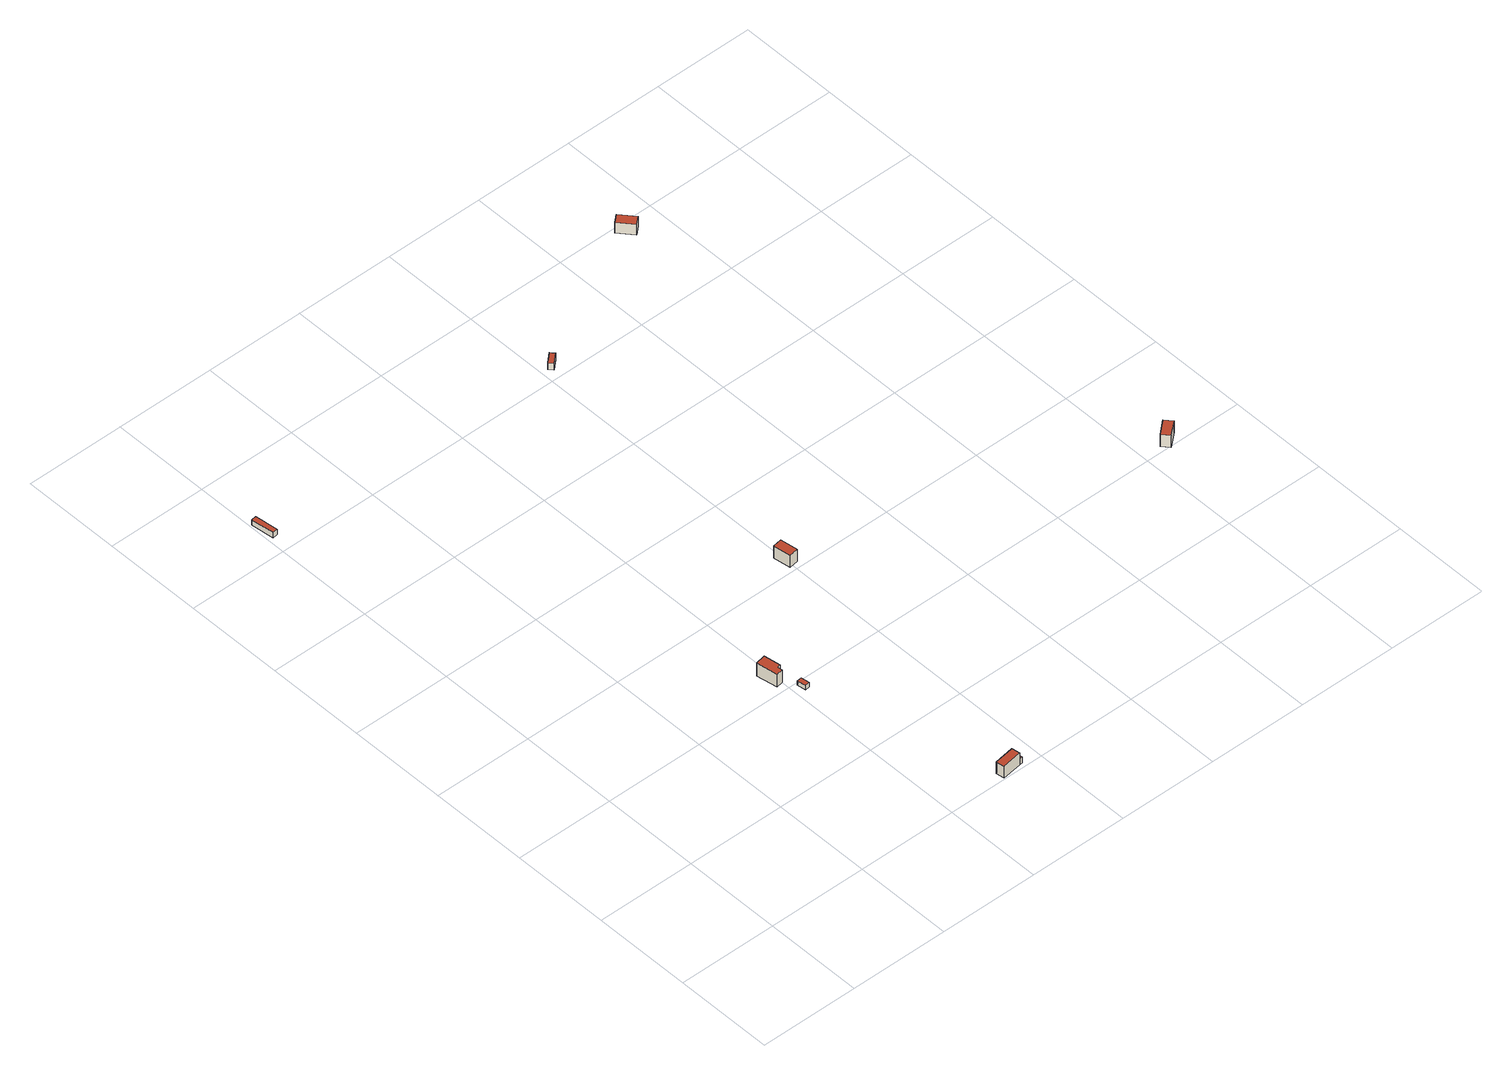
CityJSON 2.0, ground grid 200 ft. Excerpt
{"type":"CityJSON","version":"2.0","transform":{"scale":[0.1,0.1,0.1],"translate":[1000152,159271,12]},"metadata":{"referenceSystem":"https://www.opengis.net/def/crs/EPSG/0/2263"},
"CityObjects":{
"building1":{"type":"Building","attributes":{"name":"Bldg_2210005379","BIN":"3184664"},"geometry":[{"type":"MultiSurface","lod":"2","boundaries":[[[0,1,2,3]],[[4,5,6,7]],[[3,2,7,6]],[[0,3,6,5]],[[1,0,5,4]],[[2,1,4,7]]],"semantics":{"surfaces":[{"type":"RoofSurface","BIN":"3184664"},{"type":"GroundSurface"},{"type":"WallSurface"}],"values":[0,1,2,2,2,2]}}]},
"building2":{"type":"Building","attributes":{"name":"Bldg_2210000352","BIN":"3197683"},"geometry":[{"type":"MultiSurface","lod":"2","boundaries":[[[8,9,10,11,12,13]],[[14,15,16,17,18,19]],[[11,10,19,18]],[[12,11,18,17]],[[13,12,17,16]],[[8,13,16,15]],[[9,8,15,14]],[[10,9,14,19]]],"semantics":{"surfaces":[{"type":"RoofSurface","BIN":"3197683"},{"type":"GroundSurface"},{"type":"WallSurface"}],"values":[0,1,2,2,2,2,2,2]}}]},
"building3":{"type":"Building","attributes":{"name":"Bldg_2511017475","BIN":"3372025"},"geometry":[{"type":"MultiSurface","lod":"2","boundaries":[[[20,21,22,23]],[[24,25,26,27]],[[20,23,27,26]],[[21,20,26,25]],[[22,21,25,24]],[[23,22,24,27]]],"semantics":{"surfaces":[{"type":"RoofSurface","BIN":"3372025"},{"type":"GroundSurface"},{"type":"WallSurface"}],"values":[0,1,2,2,2,2]}}]},
"building4":{"type":"Building","attributes":{"name":"Bldg_2210011406","BIN":"3197701"},"geometry":[{"type":"MultiSurface","lod":"2","boundaries":[[[28,29,30,31]],[[32,33,34,35]],[[36,37,38,39,40,41]],[[33,28,31,34]],[[32,35,41,40]],[[33,32,40,39]],[[29,28,39,38]],[[30,29,38,37]],[[31,30,37,36]],[[35,34,36,41]]],"semantics":{"surfaces":[{"type":"RoofSurface","BIN":"3197701"},{"type":"GroundSurface"},{"type":"WallSurface"}],"values":[0,0,1,2,2,2,2,2,2,2]}}]},
"building5":{"type":"Building","attributes":{"name":"Bldg_2210019063","BIN":"3184774"},"geometry":[{"type":"MultiSurface","lod":"2","boundaries":[[[42,43,44,45]],[[46,47,48,49]],[[42,45,49,48]],[[43,42,48,47]],[[44,43,47,46]],[[45,44,46,49]]],"semantics":{"surfaces":[{"type":"RoofSurface","BIN":"3184774"},{"type":"GroundSurface"},{"type":"WallSurface"}],"values":[0,1,2,2,2,2]}}]},
"building6":{"type":"Building","attributes":{"name":"Bldg_2511009490","BIN":"3409781"},"geometry":[{"type":"MultiSurface","lod":"2","boundaries":[[[50,51,52,53]],[[54,55,56,57]],[[50,53,57,56]],[[51,50,56,55]],[[52,51,55,54]],[[53,52,54,57]]],"semantics":{"surfaces":[{"type":"RoofSurface","BIN":"3409781"},{"type":"GroundSurface"},{"type":"WallSurface"}],"values":[0,1,2,2,2,2]}}]},
"building7":{"type":"Building","attributes":{"name":"Bldg_2210017357","BIN":"3343760"},"geometry":[{"type":"MultiSurface","lod":"2","boundaries":[[[58,59,60,61]],[[62,63,64,65]],[[61,60,65,64]],[[58,61,64,63]],[[59,58,63,62]],[[60,59,62,65]]],"semantics":{"surfaces":[{"type":"RoofSurface","BIN":"3343760"},{"type":"GroundSurface"},{"type":"WallSurface"}],"values":[0,1,2,2,2,2]}}]},
"building8":{"type":"Building","attributes":{"name":"Bldg_2210012407","BIN":"3248146"},"geometry":[{"type":"MultiSurface","lod":"2","boundaries":[[[66,67,68,69]],[[70,71,72,73]],[[66,69,73,72]],[[67,66,72,71]],[[68,67,71,70]],[[69,68,70,73]]],"semantics":{"surfaces":[{"type":"RoofSurface","BIN":"3248146"},{"type":"GroundSurface"},{"type":"WallSurface"}],"values":[0,1,2,2,2,2]}}]}
},
"vertices":[
[110,12790,181],[7,12777,181],[64,12314,181],[168,12326,181],[7,12777,58],[110,12790,58],[168,12326,58],[64,12314,58],
[3979,4575,338],[3778,4543,338],[3846,4115,338],[3982,4136,338],[3967,4230,338],[4032,4241,338],[3778,4543,42],[3979,4575,42],[4032,4241,42],[3967,4230,42],[3982,4136,42],[3846,4115,42],
[4246,3762,139],[4222,3939,139],[4129,3926,139],[4153,3749,139],[4129,3926,40],[4222,3939,40],[4246,3762,40],[4153,3749,40],
[5551,228,303],[5151,170,303],[5176,2,303],[5576,61,303],[5611,237,172],[5551,228,172],[5576,61,172],[5635,70,172],[5576,61,35],[5176,2,35],[5151,170,35],[5551,228,35],[5611,237,35],[5635,70,35],
[6063,6462,301],[5882,6436,301],[5932,6086,301],[6113,6112,301],[5932,6086,24],[5882,6436,24],[6063,6462,24],[6113,6112,24],
[6397,12343,155],[6326,12425,155],[6142,12266,155],[6212,12184,155],[6142,12266,4],[6326,12425,4],[6397,12343,4],[6212,12184,4],
[9272,14023,270],[9119,13894,270],[9356,13614,270],[9508,13743,270],[9119,13894,35],[9272,14023,35],[9508,13743,35],[9356,13614,35],
[12656,4341,282],[12385,4112,282],[12504,3971,282],[12775,4200,282],[12504,3971,15],[12385,4112,15],[12656,4341,15],[12775,4200,15]
]}
